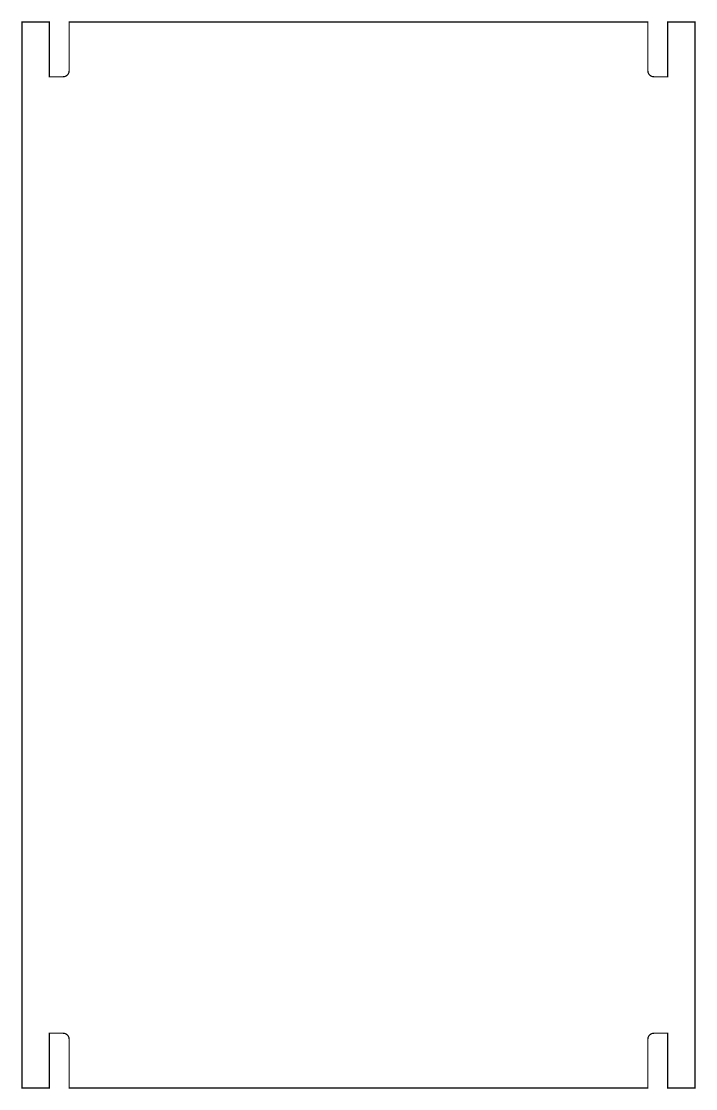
# Model space of a CAD drawing. Extents: x 245 to 355, y 115 to 290.
import ezdxf

# ---------------------------------------------------------------- set-up
doc = ezdxf.new("R2010")
doc.units = 0
doc.layers.add('028130-4ROU1_GBR', color=15, linetype='CONTINUOUS')

msp = doc.modelspace()

# ---------------------------------------------------------------- linework, layer by layer
at = {"layer": '028130-4ROU1_GBR', "const_width": 0.2}
msp.add_lwpolyline([(347.43672, 290.29251), (347.43672, 282.293442), (347.470832, 282.03431), (347.570806, 281.79301), (347.729886, 281.585696), (347.937202, 281.42654), (348.178654, 281.32654), (348.437632, 281.292504), (350.688682, 281.292504), (350.688682, 290.29251), (355.186716, 290.29251), (355.186716, 115.294384), (350.688682, 115.294384), (350.688682, 124.294392), (348.437632, 124.294392), (348.178654, 124.260356), (347.937202, 124.160356), (347.729886, 124.0012), (347.570806, 123.793886), (347.470832, 123.552586), (347.43672, 123.293454), (347.43672, 115.294384), (252.438688, 115.294384), (252.438688, 123.293454), (252.404576, 123.552586), (252.3046, 123.793886), (252.14552, 124.0012), (251.938206, 124.160356), (251.696754, 124.260356), (251.437776, 124.294392), (249.1867, 124.294392), (249.1867, 115.294384), (244.68869, 115.294384), (244.68869, 290.29251), (249.1867, 290.29251), (249.1867, 281.292504), (251.437776, 281.292504), (251.696754, 281.32654), (251.938206, 281.42654), (252.14552, 281.585696), (252.3046, 281.79301), (252.404576, 282.03431), (252.438688, 282.293442), (252.438688, 290.29251), (347.43672, 290.29251)], dxfattribs=at)

doc.saveas('drawing.dxf')
